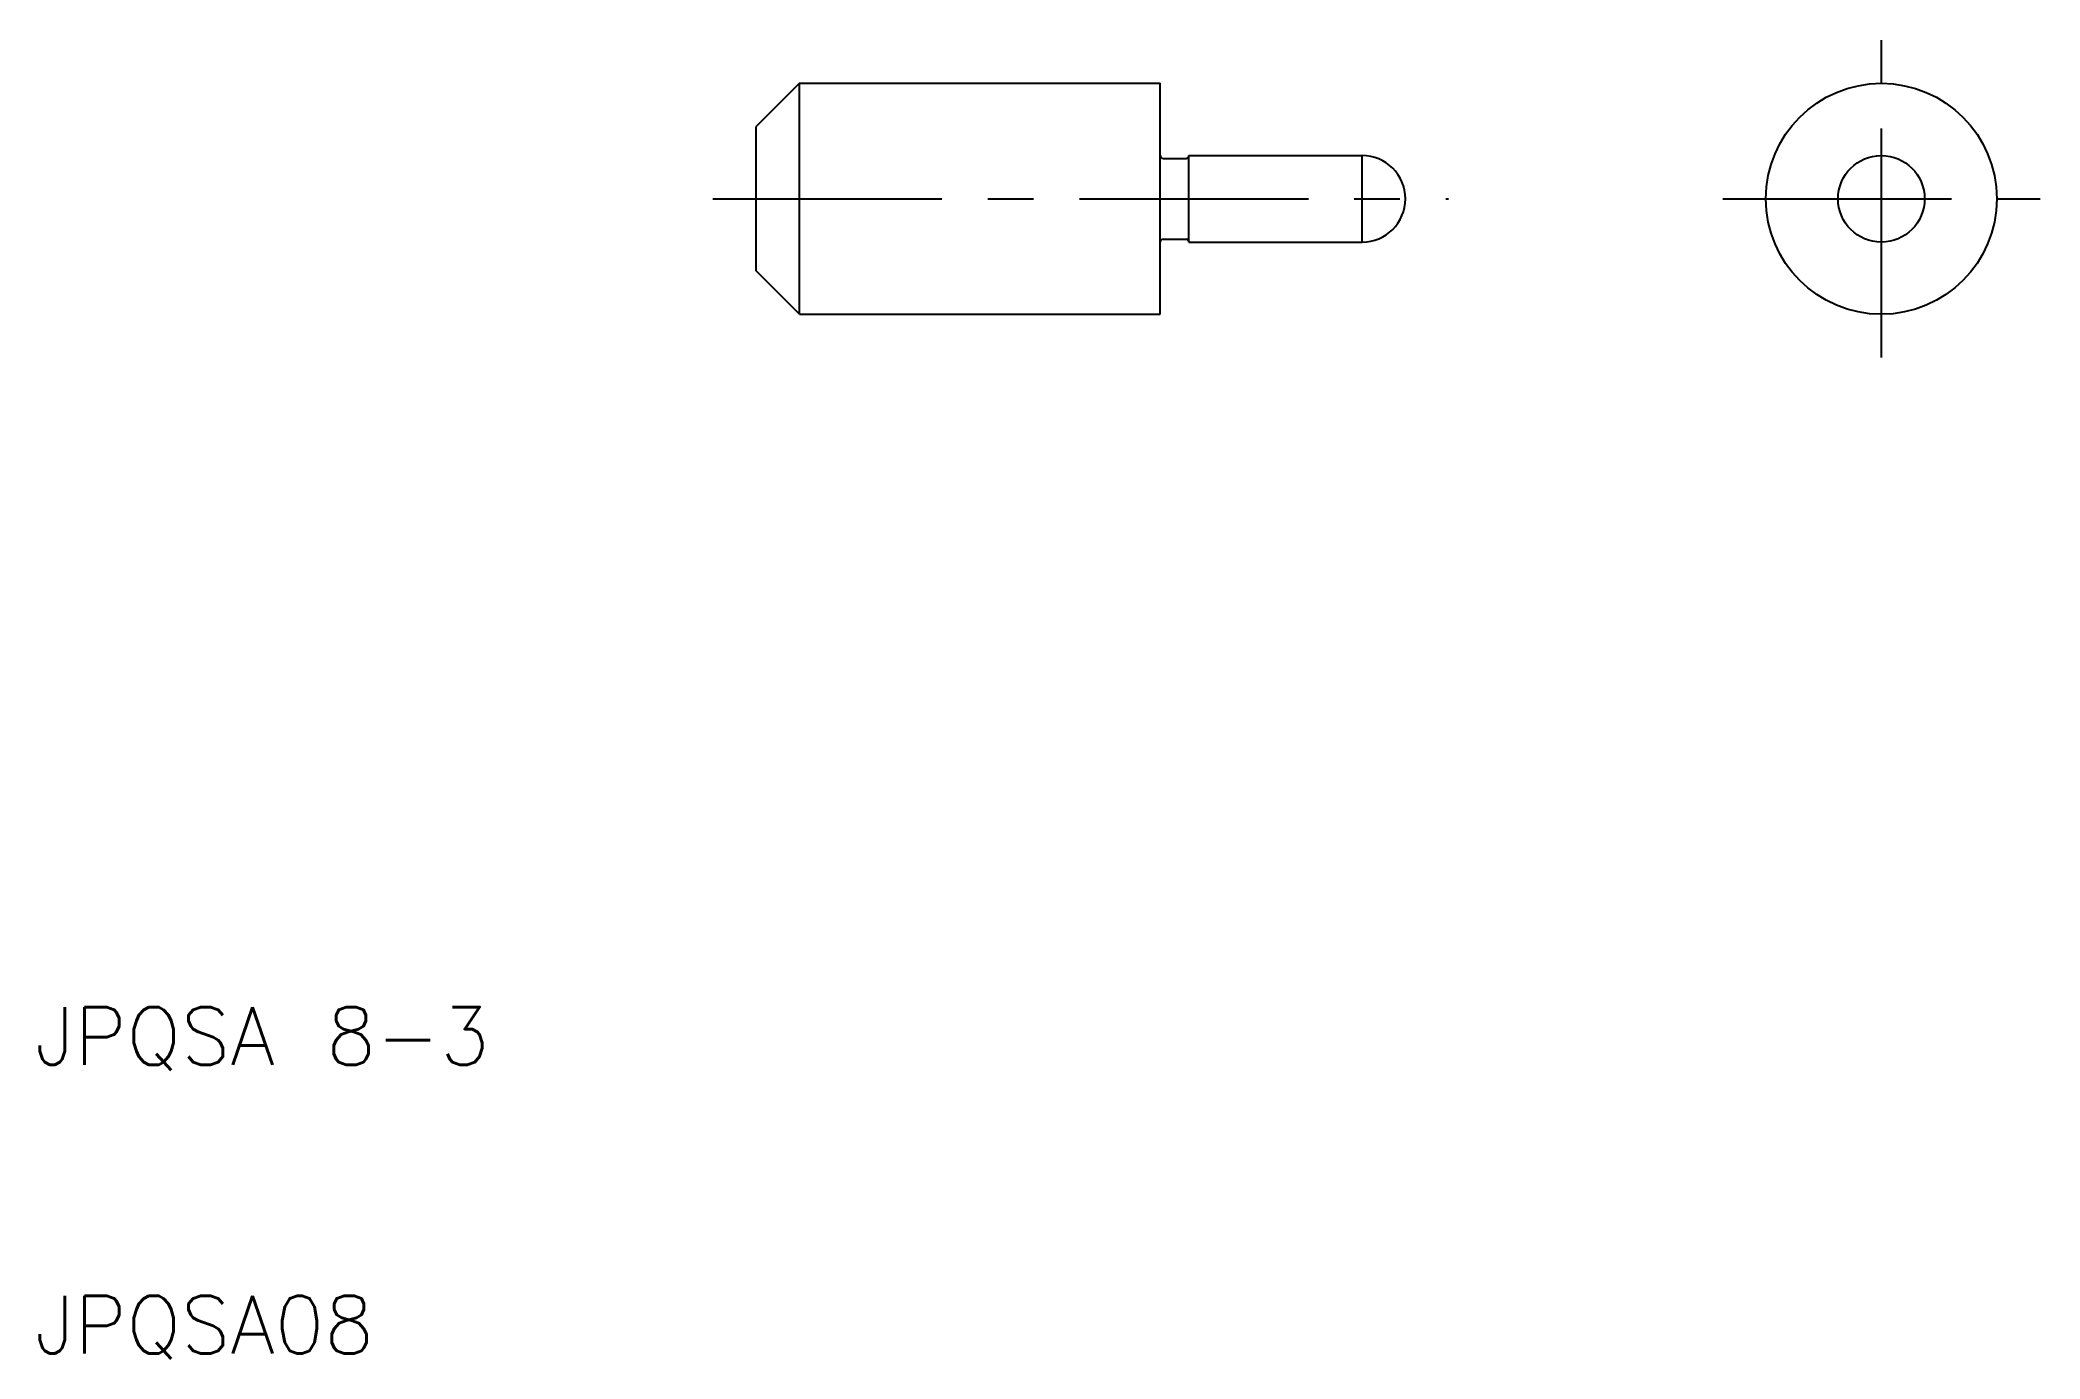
# Model space of a CAD drawing. Extents: x 10.2 to 79.5, y 9.8 to 55.5.
import ezdxf

# ---------------------------------------------------------------- set-up
doc = ezdxf.new("R2010")
doc.units = 0
doc.header["$LTSCALE"] = 0.25
doc.linetypes.add('CENTER', pattern=[50.8, 31.75, -6.35, 6.35, -6.35])
doc.layers.get('0').update_dxf_attribs({"linetype": 'CONTINUOUS'})
doc.layers.add('CENTER', color=1, linetype='CENTER')
doc.styles.get("Standard").update_dxf_attribs({"font": 'txt.shx', "bigfont": 'extfont.shx'})

msp = doc.modelspace()

# ---------------------------------------------------------------- linework, layer by layer
for p, q in [((36.5, 54), (35, 52.5)), ((36.5, 54), (49, 54)), ((36.5, 46), (36.5, 54)), ((36.5, 46), (36.5, 54)), ((49, 51.5), (49, 54)), ((35, 47.5), (35, 52.5)), ((49, 48.5), (49, 51.5)), ((49.1, 51.4), (49.9, 51.4)), ((50, 51.5), (56, 51.5)), ((50, 48.5), (50, 51.5)), ((56, 48.5), (56, 51.5)), ((49.1, 48.6), (49.9, 48.6)), ((49, 46), (49, 48.5)), ((50, 48.5), (56, 48.5)), ((36.5, 46), (35, 47.5)), ((36.5, 46), (49, 46))]:
    msp.add_line(p, q)
for radius in [4, 1.5]:
    msp.add_circle((74, 50), radius)
for centre, radius, start, end in [((49.1, 51.5), 0.1, 180, 270), ((49.9, 51.5), 0.1, 270, 0), ((56, 50), 1.5, 270, 90), ((49.1, 48.5), 0.1, 90, 180), ((49.9, 48.5), 0.1, 0, 90)]:
    msp.add_arc(centre, radius, start, end)
at = {"layer": 'CENTER', "color": 1, "linetype": 'CENTER'}
for p, q in [((74, 44.5), (74, 55.5)), ((33.5, 50), (59, 50)), ((68.5, 50), (79.5, 50))]:
    msp.add_line(p, q, dxfattribs=at)

# ---------------------------------------------------------------- texts
for s, p in [('JPQSA 8-3', (10, 20)), ('JPQSA08', (10, 10))]:
    msp.add_text(s, height=2).set_placement(p)

doc.saveas('drawing.dxf')
